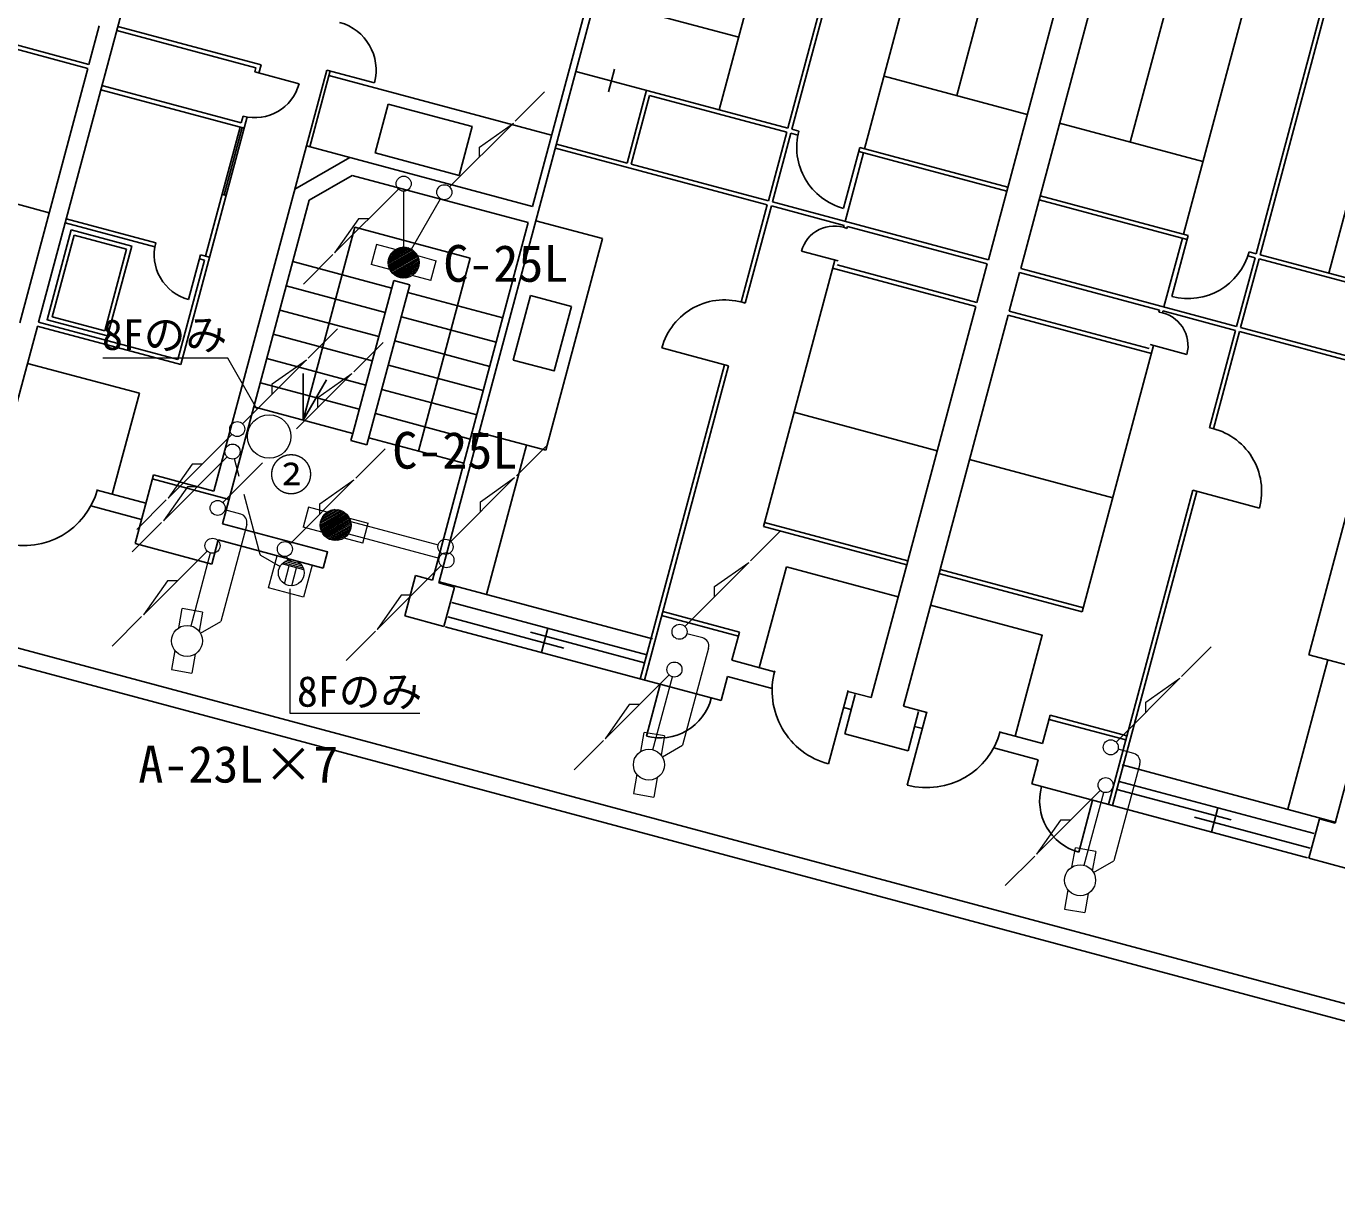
# Model space of a CAD drawing. Units: millimetres, scale not verified. Extents: x -57444 to 128924, y -40058 to 51382.
# Drawn here: x -3505 to 12176, y 6514 to 20432 of the extents above; entities that cross this region are included whole.
import ezdxf
from ezdxf.enums import TextEntityAlignment as Align

# ---------------------------------------------------------------- set-up
doc = ezdxf.new("R2010")
doc.units = ezdxf.units.MM
doc.header["$LTSCALE"] = 200
doc.layers.add('1-1_施設名', color=7, linetype='Continuous')
doc.layers.add('8-2', color=7, linetype='Continuous')
doc.layers.add('8-0', color=134, linetype='Continuous', lineweight=20)
doc.layers.add('8-7', color=7, linetype='Continuous', lineweight=9)
doc.styles.add('ＭＳ ゴシック', font='')
doc.styles.get('ＭＳ ゴシック').set_extended_font_data('MS Gothic')

msp = doc.modelspace()

# ---------------------------------------------------------------- linework, layer by layer
at = {"layer": '1-1_施設名'}
for p, q in [((-1271.2, 24675.5), (-3357.4, 16889.8)), ((1432.7, 13773), (3977.2, 23269.1)), ((3896.5, 23290.8), (2552.8, 18276.2)), ((5692.5, 22812.7), (4786.7, 19431.9)), ((6512.8, 22589.8), (5607.7, 19211.9)), ((6561.1, 22576.8), (5656, 19199)), ((7431.2, 22346.8), (6525.3, 18966.1)), ((9144.9, 21884.5), (8006.9, 17637.3)), ((9531.3, 21781), (8393.3, 17533.8)), ((7627.6, 19602.5), (8093.5, 21341.1)), ((11246.6, 21324.5), (10340.7, 17943.7)), ((12115.2, 21088.6), (11210.1, 17710.8)), ((12163.5, 21075.7), (11258.4, 17697.8)), ((12985.3, 20858.6), (12079.4, 17477.8)), ((5019.6, 20301.3), (3305.1, 20760.7)), ((9704.3, 19046), (10170.2, 20784.7)), ((-2767.6, 19927), (-4482.1, 20386.4)), ((-2754.7, 19975.2), (-4427.2, 20423.4)), ((-2754.7, 19975.2), (-2631.2, 20436)), ((-2409.5, 20427.3), (-695, 19967.9)), ((12154.5, 10900.2), (14699, 20396.2)), ((-2422.5, 20379), (-756.2, 19932.5)), ((-3582.9, 16884.3), (-2767.6, 19927)), ((-769, 19884.7), (-756.2, 19932.5)), ((-720.7, 19871.8), (-695, 19967.9)), ((3460.1, 19648.7), (3531.7, 19916.1)), ((-769, 19884.7), (-241.1, 19743.3)), ((91.2, 19907.6), (-151.7, 19000.9)), ((-111.4, 18990.1), (131.6, 19896.8)), ((91.2, 19907.6), (660.9, 19755)), ((117.3, 19843.4), (2781.5, 19129.6)), ((3072.1, 19891.3), (5607.7, 19211.9)), ((6758.3, 19835.4), (8472.8, 19376)), ((-2611.8, 19672.5), (-897.2, 19213.1)), ((-2598.8, 19720.8), (-932.6, 19274.3)), ((3917.3, 19664.9), (3684.4, 18795.5)), ((3952.7, 19603.6), (3732.7, 18782.6)), ((3952.7, 19603.6), (5594.8, 19163.6)), ((-861.6, 19346), (-1655.2, 16384.4)), ((-910.5, 19356.8), (-932.6, 19274.3)), ((-945.5, 19226), (-1359.1, 17682.6)), ((-920.7, 19219.4), (-1136.6, 18413.7)), ((5594.8, 19163.6), (5374.8, 18342.6)), ((5643, 19150.7), (5423.1, 18329.7)), ((5643, 19150.7), (5728.4, 19127.8)), ((5656, 19199), (5739.7, 19176.6)), ((10573.7, 18813.1), (8859.1, 19272.5)), ((-151.7, 19000.9), (-1258.6, 14870)), ((-151.7, 19000.9), (2552.8, 18276.2)), ((2839.2, 19022), (3684.4, 18795.5)), ((6467.9, 18981.4), (6272.8, 18253.3)), ((6467.9, 18981.4), (8239.8, 18506.7)), ((-290.9, 18481.7), (367.5, 18861.8)), ((5361.8, 18294.3), (2826.3, 18973.7)), ((6512.4, 18917.8), (6292.4, 18096.7)), ((6454.9, 18933.2), (8226.9, 18458.4)), ((-3230, 18201.4), (-4944.5, 18660.8)), ((3732.7, 18782.6), (5374.8, 18342.6)), ((-119.1, 18350), (395.7, 18647.2)), ((395.7, 18647.2), (2501.1, 18083.1)), ((-1161.4, 18420.4), (-1113.1, 18407.5)), ((-119.1, 18350), (-1156, 14480.2)), ((10385.2, 17880), (8613.3, 18354.8)), ((10398.2, 17928.3), (8626.2, 18403.1)), ((5361.8, 18294.3), (5050.3, 17131.8)), ((5410.1, 18281.4), (5098.2, 17117.3)), ((6279.4, 18048.4), (5410.1, 18281.4)), ((5423.1, 18329.7), (8006.9, 17637.3)), ((-3038.3, 18080.7), (-1966, 17793.4)), ((-3025.3, 18129), (-1955.2, 17842.3)), ((2501.1, 18083.1), (1355.4, 13807.3)), ((3390.3, 17891.3), (2593.4, 18104.8)), ((6279.4, 18048.4), (6273.5, 18026.4)), ((6314.1, 18012.4), (6320.8, 18037.3)), ((7994, 17589), (6320.8, 18037.3)), ((-2304.4, 17765.8), (-2932.2, 17934)), ((2712.1, 15360.1), (3390.3, 17891.3)), ((10327.8, 17895.4), (10107.8, 17074.4)), ((10398.2, 17928.3), (10203.1, 17200.2)), ((-2566.4, 16788), (-2304.4, 17765.8)), ((6210.5, 17623.5), (5770.3, 17740.8)), ((11210.1, 17710.8), (11126.3, 17733.2)), ((-1372, 17634.3), (-1690.5, 16445.7)), ((-1419.6, 17698.8), (-1563.1, 17163.2)), ((-1432.6, 17650.5), (-1372, 17634.3)), ((-1419.6, 17698.8), (-1310.8, 17669.6)), ((-315.8, 17615.8), (867.4, 17298.7)), ((1805, 17658.5), (1186.4, 15349.8)), ((6168.6, 17634.7), (5314.8, 14448.4)), ((7870.5, 17128.2), (6198, 17576.4)), ((7870.5, 17128.2), (7994, 17589)), ((11197.1, 17662.5), (10977.1, 16841.5)), ((11245.4, 17649.5), (11025.4, 16828.5)), ((11197.1, 17662.5), (11111.8, 17685.3)), ((12887.5, 17209.6), (11245.4, 17649.5)), ((13793.9, 17018.4), (11258.4, 17697.8)), ((7857.6, 17079.9), (6143, 17539.3)), ((8256.9, 17024.7), (8380.3, 17485.5)), ((8380.3, 17485.5), (10053.5, 17037.2)), ((10977.1, 16841.5), (8393.3, 17533.8)), ((-393.5, 17326), (789.8, 17008.9)), ((892.2, 17391.4), (401.5, 15560)), ((1085.4, 17339.6), (571.9, 15423)), ((1085.4, 17339.6), (892.2, 17391.4)), ((1060.6, 17246.9), (2195.6, 16942.8)), ((2322.8, 16439), (2529.8, 17211.2)), ((3018.5, 17080.2), (2529.8, 17211.2)), ((-471.1, 17036.2), (712.1, 16719.2)), ((2117.9, 16653.1), (983, 16957.2)), ((7042.3, 14037.3), (7857.6, 17079.9)), ((7428.6, 13933.7), (8243.9, 16976.4)), ((8243.9, 16976.4), (9958.4, 16517)), ((8256.9, 17024.7), (9929.4, 16576.6)), ((10046.8, 17012.3), (10053.5, 17037.2)), ((10094.9, 17026.1), (10088.9, 17004)), ((10094.9, 17026.1), (10964.2, 16793.2)), ((-3370.4, 16841.3), (-3812.3, 15191.9)), ((-3372.7, 16844.6), (-1655.2, 16384.4)), ((-3359.8, 16892.9), (-1690.5, 16445.7)), ((10964.2, 16793.2), (10652.3, 15629.1)), ((11012.5, 16780.2), (10701, 15617.7)), ((11012.5, 16780.2), (13548, 16100.8)), ((-548.8, 16746.4), (634.5, 16429.4)), ((2040.3, 16363.3), (905.3, 16667.4)), ((9942.1, 16623.6), (10381.9, 16505.1)), ((4897.7, 16369), (4099.6, 16582.9)), ((9984, 16612.3), (9130.2, 13426)), ((-2151.5, 16040.8), (-3488.9, 16399.1)), ((-626.4, 16456.7), (556.8, 16139.6)), ((1962.6, 16073.5), (827.7, 16377.6)), ((4849.4, 16382), (3842.3, 12623.3)), ((4897.7, 16369), (3890.6, 12610.3)), ((-16378.2, 16208.9), (19804.9, 6513.7)), ((-704.1, 16166.9), (479.2, 15849.8)), ((-190.1, 15718.6), (-190.1, 16277.1)), ((-2475.3, 14832.3), (-2151.5, 16040.8)), ((750, 16087.8), (1885, 15783.7)), ((401.5, 15560), (-781.7, 15877.1)), ((672.4, 15798.1), (1807.3, 15493.9)), ((7395.2, 15354.3), (5680.7, 15813.7)), ((401.5, 15560), (378.7, 15474.8)), ((1915.2, 15573.6), (2712.1, 15360.1)), ((378.7, 15474.8), (571.9, 15423)), ((1729.7, 15204.2), (594.7, 15508.3)), ((2482.3, 15421.7), (2003.2, 13633.7)), ((11840.1, 12914.3), (12518.3, 15445.5)), ((7781.6, 15250.8), (9496.1, 14791.4)), ((-2203.7, 14243.3), (-1983.7, 15064.3)), ((-1983.7, 15064.3), (-1258.6, 14870)), ((-1996.7, 15016), (-1078.4, 14770)), ((-2074.3, 14726.3), (-2656.1, 14882.1)), ((10451.8, 14880.8), (9444.6, 11122.1)), ((10500.1, 14867.9), (9492.9, 11109.2)), ((10451.8, 14880.8), (11249.9, 14667)), ((-2126.1, 14533.1), (-2731.6, 14695.3)), ((7029.3, 13989), (5314.8, 14448.4)), ((7042.3, 14037.3), (5327.8, 14496.7)), ((-1285.4, 13997.2), (-1207.8, 14287)), ((-1207.8, 14287), (47.9, 13950.5)), ((-2203.7, 14243.3), (-1285.4, 13997.2)), ((5266.1, 12758), (5589.9, 13966.5)), ((5589.9, 13966.5), (6927.3, 13608.1)), ((7045.8, 14050.3), (6603.8, 12400.9)), ((1153.9, 13861.2), (1024.5, 13378.3)), ((1153.9, 13861.2), (1355.4, 13807.3)), ((7432.1, 13946.8), (6990.2, 12297.4)), ((7415.7, 13885.5), (9130.2, 13426)), ((7428.6, 13933.7), (9143.2, 13474.3)), ((1618.3, 13723.3), (1432.7, 13773)), ((3987.5, 13102), (1436.1, 13785.6)), ((1492.3, 13252.9), (1618.3, 13723.3)), ((3919.9, 12913), (1585.8, 13538.5)), ((1492.3, 13252.9), (1024.5, 13378.3)), ((2926.3, 12993.9), (1539.5, 13365.5)), ((5015.9, 13137), (4097.6, 13383.1)), ((5028.9, 13185.3), (4110.6, 13431.4)), ((1508.2, 13248.7), (4808.9, 12364.3)), ((2527.3, 13183.7), (3894.3, 12817.5)), ((2659, 12940.3), (2736.6, 13230.1)), ((4938.3, 12847.2), (5028.9, 13185.3)), ((12637, 12700.8), (11840.1, 12914.3)), ((5447.6, 12710.8), (4938.3, 12847.2)), ((12069.9, 12852.7), (11590.8, 11064.7)), ((3914.7, 11939.6), (4080.7, 12559.4)), ((4808.9, 12364.3), (4886.5, 12654)), ((5419.5, 12511.2), (4886.5, 12654)), ((6328.2, 12485.3), (6092.9, 11607.3)), ((6288.8, 11967.7), (6414.9, 12438.1)), ((6325.5, 12475.5), (6603.8, 12400.9)), ((6273.8, 12282.3), (6366.5, 12257.5)), ((7268.5, 12222.9), (6990.2, 12297.4)), ((7271.1, 12232.6), (7035.8, 11354.6)), ((7046.4, 11764.7), (7172.4, 12235.1)), ((8655.7, 11851.1), (8746.3, 12189.2)), ((8733.4, 12140.9), (9651.7, 11894.9)), ((8746.3, 12189.2), (9664.6, 11943.2)), ((6288.8, 11967.7), (7046.4, 11764.7)), ((7216.7, 12029.7), (7124, 12054.5)), ((8146.4, 11987.6), (8655.7, 11851.1)), ((8070.9, 11800.8), (8604, 11658)), ((8526.3, 11368.2), (8604, 11658)), ((9606.5, 11596.4), (12157.9, 10912.7)), ((11827, 10483.8), (8526.3, 11368.2)), ((10911.9, 10937.1), (9545, 11303.4)), ((9570.6, 11399), (11904.7, 10773.5)), ((9088.4, 10553.3), (9254.5, 11173.1)), ((10676.2, 10792.1), (10753.8, 11081.9)), ((10471.5, 10972.1), (11858.3, 10600.5)), ((11842.9, 10479.5), (11968.9, 10949.9)), ((11968.9, 10949.9), (12154.5, 10900.2)), ((11842.9, 10479.5), (12310.7, 10354.2))]:
    msp.add_line(p, q, dxfattribs=at)
for points in [[(827.2, 19499), (1829.4, 19230.5), (1673.3, 18647.9), (671.1, 18916.4)], [(-2967.6, 17995.3), (-2243.2, 17801.2), (-2531.1, 16726.8), (-3255.5, 16920.9)]]:
    msp.add_lwpolyline(points, close=True, dxfattribs=at)
for points in [[(-2932.2, 17934), (-3194.2, 16956.2), (-2566.4, 16788)], [(1805, 17658.5), (428.5, 18027.3), (-190.1, 15718.6), (89.2, 16202.3)], [(12887.5, 17209.6), (12667.5, 16388.5), (11025.4, 16828.5)], [(2322.8, 16439), (2811.6, 16308), (3018.5, 17080.2)], [(-16578.2, 16469.5), (19663.5, 6758.6), (20069.8, 8275.1)], [(-1156, 14480.2), (99.7, 14143.7), (47.9, 13950.5)], [(8327.2, 11937.8), (8651, 13146.3), (7313.7, 13504.6)]]:
    msp.add_lwpolyline(points, dxfattribs=at)
for centre, radius, start, end in [((91.2, 19907.6), 589.8, 345, 75), ((-769, 19884.7), 546.6, 255, 345), ((6467.9, 18981.4), 753.9, 165, 255), ((6162.2, 17636.4), 405.6, 68.0023, 165.08384), ((-1419.6, 17698.8), 554.5, 165, 255), ((10398.2, 17928.3), 753.9, 255, 345), ((4849.4, 16382), 776.3, 71.30705, 165), ((9990.3, 16610.6), 405.6, 344.91616, 81.9977), ((10500.1, 14867.9), 776.3, 345, 78.69295), ((-3531.4, 15127.2), 909, 255, 345), ((6328.2, 12485.3), 909, 165, 255), ((4077.5, 12551), 632.8, 255.08384, 345.80233), ((7271.1, 12232.6), 909, 255, 345), ((9253.1, 11164.3), 632.8, 164.19767, 254.91616)]:
    msp.add_arc(centre, radius, start, end, dxfattribs=at)
at = {"layer": '8-0'}
for p, q in [((684.6, 17819.1), (620.6, 17580.2)), ((909.4, 17758.9), (684.6, 17819.1)), ((1103.6, 17764.4), (825.5, 17603.8)), ((1117.3, 17755.6), (826.2, 17587.5)), ((1088.3, 17772.2), (826.3, 17621)), ((1129.8, 17746.1), (828.2, 17572)), ((1071.2, 17779.1), (828.9, 17639.2)), ((1141, 17735.9), (831.4, 17557.1)), ((1051.8, 17784.6), (833.8, 17658.7)), ((1151.2, 17725), (835.7, 17542.9)), ((1029.2, 17788.2), (842, 17680.1)), ((1001.4, 17788.9), (855.3, 17704.5)), ((961.1, 17782.3), (881.1, 17736.1)), ((845.4, 17520), (620.6, 17580.2)), ((1160.3, 17713.6), (841, 17529.3)), ((1168.5, 17701.6), (847.4, 17516.2)), ((1175.6, 17689), (854.7, 17503.7)), ((1181.8, 17675.9), (863, 17491.8)), ((1187, 17662.2), (872.3, 17480.5)), ((1191.1, 17647.8), (882.6, 17469.7)), ((1194.1, 17632.9), (894.1, 17459.6)), ((1195.9, 17617.2), (906.7, 17450.2)), ((1196.4, 17600.8), (920.7, 17441.6)), ((1195.3, 17583.5), (936.3, 17433.9)), ((1192.4, 17565.1), (953.7, 17427.2)), ((1176.5, 17687.3), (1401.3, 17627.1)), ((1337.3, 17388.2), (1401.3, 17627.1)), ((1187, 17545.2), (973.5, 17422)), ((1178.2, 17523.5), (996.8, 17418.7)), ((1163.6, 17498.4), (1025.8, 17418.8)), ((1337.3, 17388.2), (1112.5, 17448.4)), ((-129.3, 14679.7), (-193.3, 14440.8)), ((95.5, 14619.5), (-129.3, 14679.7)), ((289.6, 14624.9), (11.5, 14464.4)), ((303.4, 14616.2), (12.2, 14448.1)), ((274.4, 14632.8), (12.3, 14481.5)), ((315.8, 14606.6), (14.2, 14432.5)), ((257.3, 14639.6), (14.9, 14499.7)), ((327.1, 14596.4), (17.5, 14417.7)), ((237.9, 14645.2), (19.9, 14519.3)), ((337.2, 14585.6), (21.8, 14403.5)), ((215.3, 14648.8), (28, 14540.7)), ((187.5, 14649.5), (41.3, 14565.1)), ((147.2, 14642.9), (67.2, 14596.7)), ((31.4, 14380.6), (-193.3, 14440.8)), ((346.4, 14574.2), (27.1, 14389.8)), ((354.5, 14562.2), (33.4, 14376.8)), ((361.7, 14549.6), (40.7, 14364.3)), ((367.8, 14536.4), (49, 14352.4)), ((373, 14522.7), (58.3, 14341.1)), ((377.1, 14508.4), (68.7, 14330.3)), ((380.2, 14493.5), (80.1, 14320.2)), ((382, 14477.8), (92.8, 14310.8)), ((382.4, 14461.4), (106.7, 14302.2)), ((381.4, 14444), (122.3, 14294.5)), ((362.5, 14547.9), (587.3, 14487.7)), ((523.3, 14248.8), (587.3, 14487.7)), ((378.4, 14425.6), (139.7, 14287.8)), ((373, 14405.8), (159.6, 14282.6)), ((364.2, 14384), (182.8, 14279.3)), ((349.7, 14358.9), (211.8, 14279.4)), ((523.3, 14248.8), (298.5, 14309)), ((-1678.9, 13236.9), (-1638.5, 13466.1)), ((-1395, 13423.2), (-1638.5, 13466.1)), ((-1395, 13423.2), (-1638.5, 13466.1)), ((-1395, 13423.2), (-1435.4, 13194)), ((-1727, 12964.6), (-1767.4, 12735.5)), ((-1483.4, 12921.7), (-1523.8, 12692.5)), ((-1767.4, 12735.5), (-1523.8, 12692.5)), ((3847.6, 11756.1), (3888, 11985.3)), ((4131.6, 11942.3), (3888, 11985.3)), ((4131.6, 11942.3), (3888, 11985.3)), ((4131.6, 11942.3), (4091.2, 11713.1)), ((3799.6, 11483.8), (3759.2, 11254.6)), ((4043.2, 11440.9), (4002.8, 11211.7)), ((3759.2, 11254.6), (4002.8, 11211.7)), ((9007, 10373.6), (9047.4, 10602.8)), ((9290.9, 10559.9), (9047.4, 10602.8)), ((9290.9, 10559.9), (9047.4, 10602.8)), ((9290.9, 10559.9), (9250.5, 10330.7)), ((8959, 10101.4), (8918.5, 9872.2)), ((9202.5, 10058.4), (9162.1, 9829.2)), ((8918.5, 9872.2), (9162.1, 9829.2))]:
    msp.add_line(p, q, dxfattribs=at)
at = {"layer": '8-0', "color": 4, "lineweight": 9}
for p, q in [((-132.3, 16461.4), (219.3, 16813)), ((437.7, 15026.2), (789.3, 15377.8)), ((-1829.1, 14764.6), (-2180.7, 14413)), ((-1885.3, 14495.3), (-2236.9, 14143.7))]:
    msp.add_line(p, q, dxfattribs=at)
at = {"layer": '8-0', "color": 7}
for p, q in [((-1094, 16459.3), (-2588.4, 16459.3)), ((-745.3, 15855.3), (-1094, 16459.3)), ((-153.4, 16440.3), (-917.1, 15676.7)), ((-1044.3, 15549.4), (-1808, 14785.7)), ((-1100.5, 15280.1), (-1864.2, 14516.4)), ((-956.6, 15043.8), (-1013.6, 15256.7)), ((-1520.7, 15193), (-1808, 14785.7)), ((-1400.7, 15193), (-1520.7, 15193)), ((-1576.9, 14923.7), (-1864.2, 14516.4)), ((-1456.9, 14923.7), (-1576.9, 14923.7)), ((-347.1, 14241.4), (416.6, 15005.1)), ((9.3, 14717.8), (416.6, 15005.1)), ((-706.7, 14111.2), (-899.4, 14830.3)), ((9.3, 14597.8), (9.3, 14717.8)), ((-702, 14105.2), (-467.9, 13970)), ((-85.8, 13986), (-504.1, 14098.1)), ((-184.4, 13929.2), (-446, 13999.3)), ((-191.1, 13950.1), (-429.8, 14014.1)), ((-416.3, 13762.2), (-359.1, 13976)), ((-202, 13972.2), (-409.2, 14027.7)), ((-374.2, 14041.9), (-387.4, 14090.9)), ((-219.7, 13996.1), (-382, 14039.6)), ((-326.8, 13738.8), (-269.7, 13952)), ((-349.6, 13702.4), (-349.6, 12215.9)), ((-349.6, 12215.9), (1205.3, 12215.9))]:
    msp.add_line(p, q, dxfattribs=at)
for points in [[(-560.7, 16033), (-560.7, 16153), (-153.4, 16440.3)], [(-85.8, 13986), (-188.8, 13601.6), (-607.1, 13713.7), (-504.1, 14098.1)]]:
    msp.add_lwpolyline(points, dxfattribs=at)
at = {"layer": '8-0'}
for centre, radius in [((1010.9, 17603.7), 185.5), ((-598, 15525.2), 260), ((197, 14464.2), 185.5), ((-1581.2, 13079.3), 185.5), ((3945.4, 11598.5), 185.5), ((9104.7, 10216), 185.5)]:
    msp.add_circle(centre, radius, dxfattribs=at)
at = {"layer": '8-0', "color": 7}
for centre, radius in [((-980.7, 15613), 90), ((-980.7, 15613), 90), ((-1036.9, 15343.7), 90), ((-410.7, 14177.8), 90), ((-334.3, 13892.9), 154.3)]:
    msp.add_circle(centre, radius, dxfattribs=at)
msp.add_arc((-697, 14113.8), 10, 195, 240, dxfattribs=at)
at = {"layer": '8-7', "color": 4}
for p, q in [((2345.7, 19294.4), (2697.3, 19646)), ((162.5, 17699.7), (-189.1, 17348.1)), ((413.6, 16297.8), (765.2, 16649.4)), ((2359.6, 15052.9), (2711.2, 15404.5)), ((5160.2, 14037), (5511.8, 14388.6)), ((-2124.6, 13369.2), (-2476.2, 13017.6)), ((674.5, 13196.2), (322.9, 12844.6)), ((10319.5, 12654.6), (10671.1, 13006.2)), ((3402, 11888.3), (3050.4, 11536.7)), ((8561.3, 10505.9), (8209.7, 10154.3))]:
    msp.add_line(p, q, dxfattribs=at)
at = {"layer": '8-7'}
for p, q in [((1560.9, 18509.6), (2324.6, 19273.3)), ((1917.3, 18986), (2324.6, 19273.3)), ((1917.3, 18866), (1917.3, 18986)), ((947.3, 18484.5), (183.6, 17720.8)), ((1010.9, 17789.1), (1010.9, 18458.1)), ((1103.7, 17764.3), (1452.3, 18368.1)), ((470.9, 18128.1), (183.6, 17720.8)), ((590.9, 18128.1), (470.9, 18128.1)), ((-270.3, 15613.9), (392.5, 16276.7)), ((-14.8, 15989.4), (392.5, 16276.7)), ((-14.8, 15869.4), (-14.8, 15989.4)), ((-1151.2, 14733), (-676.5, 15207.7)), ((1574.8, 14268.1), (2338.5, 15031.9)), ((1931.2, 14744.5), (2338.5, 15031.9)), ((1931.2, 14624.5), (1931.2, 14744.5)), ((-937.9, 14595.2), (-1127.8, 14646.1)), ((-867.2, 14472.8), (-1178.2, 13312)), ((377.1, 14508.4), (1424.2, 14227.8)), ((349.7, 14358.9), (1436, 14067.8)), ((-1339.8, 14154), (-2103.5, 13390.3)), ((-1533.2, 13258.5), (-1299.5, 14130.6)), ((1459.3, 13981), (695.6, 13217.2)), ((4375.4, 13252.2), (5139.1, 14015.9)), ((4731.8, 13728.6), (5139.1, 14015.9)), ((-1816.2, 13797.6), (-2103.5, 13390.3)), ((-1696.2, 13797.6), (-1816.2, 13797.6)), ((4731.8, 13608.6), (4731.8, 13728.6)), ((-1420.5, 13172.1), (-1178.2, 13312)), ((4588.7, 13114.4), (4398.7, 13165.3)), ((4659.4, 12991.9), (4348.4, 11831.1)), ((4186.8, 12673.1), (3423.1, 11909.4)), ((3993.4, 11777.6), (4227.1, 12649.8)), ((9534.7, 11869.8), (10298.4, 12633.5)), ((9891.1, 12346.2), (10298.4, 12633.5)), ((3710.4, 12316.7), (3423.1, 11909.4)), ((3830.4, 12316.7), (3710.4, 12316.7)), ((9891.1, 12226.2), (9891.1, 12346.2)), ((4106, 11691.2), (4348.4, 11831.1)), ((9748, 11732), (9558.1, 11782.9)), ((9818.8, 11609.5), (9507.7, 10448.7)), ((9346.1, 11290.7), (8582.4, 10527)), ((9152.7, 10395.2), (9386.4, 11267.4)), ((8869.7, 10934.3), (8582.4, 10527)), ((8989.7, 10934.3), (8869.7, 10934.3)), ((9265.4, 10308.8), (9507.7, 10448.7))]:
    msp.add_line(p, q, dxfattribs=at)
msp.add_lwpolyline([(1102.9, 13624.6), (982.9, 13624.6), (695.6, 13217.2)], dxfattribs=at)
for centre in [(1010.9, 18548.1), (1497.3, 18446), (-1214.8, 14669.4), (-1276.2, 14217.6), (1511.2, 14204.5), (1522.9, 14044.6), (4311.8, 13188.6), (4250.4, 12736.7), (9471.1, 11806.2), (9409.7, 11354.3)]:
    msp.add_circle(centre, 90, dxfattribs=at)
for centre in [(-963.7, 14498.6), (4562.8, 13017.8), (9722.2, 11635.4)]:
    msp.add_arc(centre, 100, 345, 75, dxfattribs=at)

# ---------------------------------------------------------------- texts
at = {"layer": '8-0', "color": 7, "style": 'ＭＳ ゴシック'}
for s, height, p in [('8Fのみ', 366.6, (-2598.5, 16449.4)), ('②', 381.2, (-595.6, 14760.8)), ('8Fのみ', 366.6, (-265.4, 12182.1))]:
    msp.add_text(s, height=height, dxfattribs=at).set_placement(p, align=Align.BOTTOM_LEFT)
at = {"layer": '8-2', "style": 'ＭＳ ゴシック'}
for s, p in [('C-25L', (1484.9, 17242.6)), ('C-25L', (874.5, 15007.3)), ('A-23L×7', (-2163.9, 11252.5))]:
    msp.add_text(s, height=439.9, dxfattribs=at).set_placement(p, align=Align.BOTTOM_LEFT)

doc.saveas('drawing.dxf')
